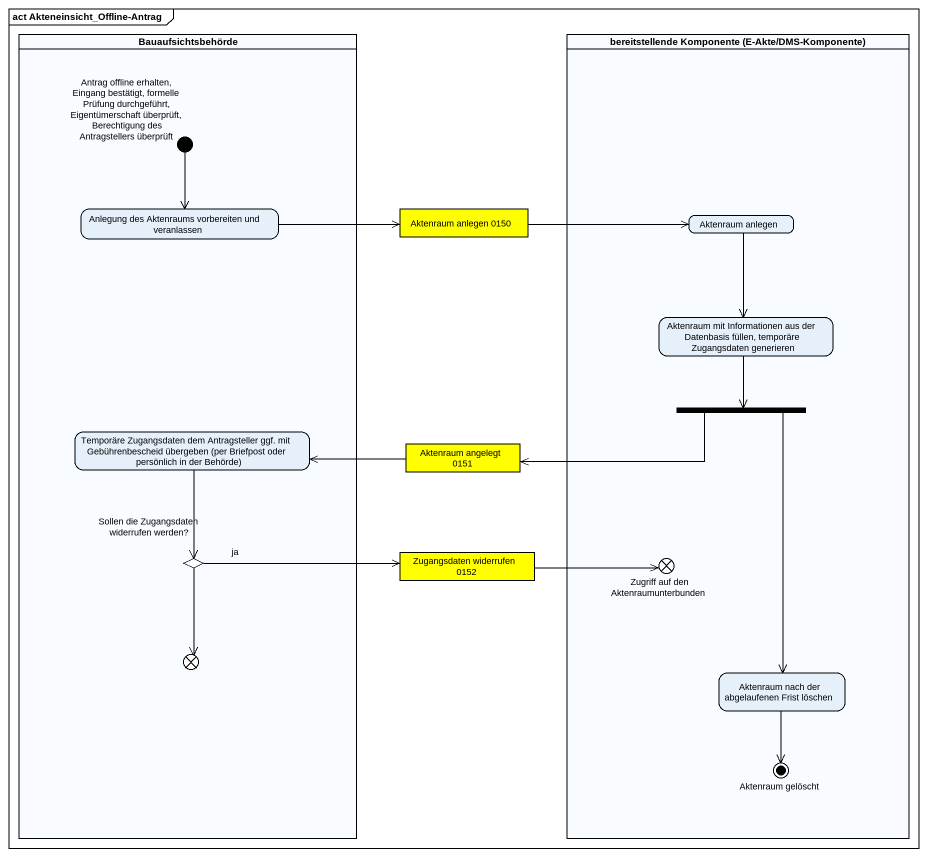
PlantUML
@startuml
mainframe act Akteneinsicht_Offline-Antrag
hide empty description
state Bauaufsichtsbehörde <<partition>> {
  state "Antrag offline erhalten, Eingang bestätigt, formelle Prüfung durchgeführt, Eigentümerschaft überprüft, Berechtigung des Antragstellers überprüft" as Antrag_offline_erhalten <<start>>
  state "Anlegung des Aktenraums vorbereiten und veranlassen" as Anlegung_des_Aktenraums
  state "Temporäre Zugangsdaten dem Antragsteller ggf. mit Gebührenbescheid übergeben (per Briefpost oder persönlich in der Behörde)" as Temporäre_Zugangsdaten_dem
  state "Sollen die Zugangsdaten widerrufen werden?" as Sollen_die_Zugangsdaten <<choice>>
  state flowfinal1 <<end>>
}
state "bereitstellende Komponente (E-Akte/DMS-Komponente)" as bereitstellende_Komponente <<partition>> {
  state "Aktenraum anlegen" as Aktenraum_anlegen
  state "Aktenraum mit Informationen aus der Datenbasis füllen, temporäre Zugangsdaten generieren" as Aktenraum_mit_Informationen
  state fork1 <<fork>>
  state "Zugriff auf den Aktenraumunterbunden" as Zugriff_auf_den <<end>>
  state "Aktenraum nach der abgelaufenen Frist löschen" as Aktenraum_nach_der
  state "Aktenraum gelöscht" as Aktenraum_gelöscht <<end>>
}
state "Aktenraum anlegen 0150" as Aktenraum_anlegen_0150 <<object>> #FFFF00
state "Aktenraum angelegt 0151" as Aktenraum_angelegt_0151 <<object>> #FFFF00
state "Zugangsdaten widerrufen 0152" as Zugangsdaten_widerrufen_0152 <<object>> #FFFF00
Antrag_offline_erhalten --> Anlegung_des_Aktenraums
Anlegung_des_Aktenraums -right-> Aktenraum_anlegen_0150
Aktenraum_anlegen_0150 -right-> Aktenraum_anlegen
Aktenraum_anlegen --> Aktenraum_mit_Informationen
Aktenraum_mit_Informationen --> fork1
fork1 -left-> Aktenraum_angelegt_0151
fork1 --> Aktenraum_nach_der
Temporäre_Zugangsdaten_dem --> Sollen_die_Zugangsdaten
Aktenraum_angelegt_0151 -left-> Temporäre_Zugangsdaten_dem
Sollen_die_Zugangsdaten -right-> Zugangsdaten_widerrufen_0152 : ja
Sollen_die_Zugangsdaten --> flowfinal1
Zugangsdaten_widerrufen_0152 -right-> Zugriff_auf_den
Aktenraum_nach_der --> Aktenraum_gelöscht
@enduml
